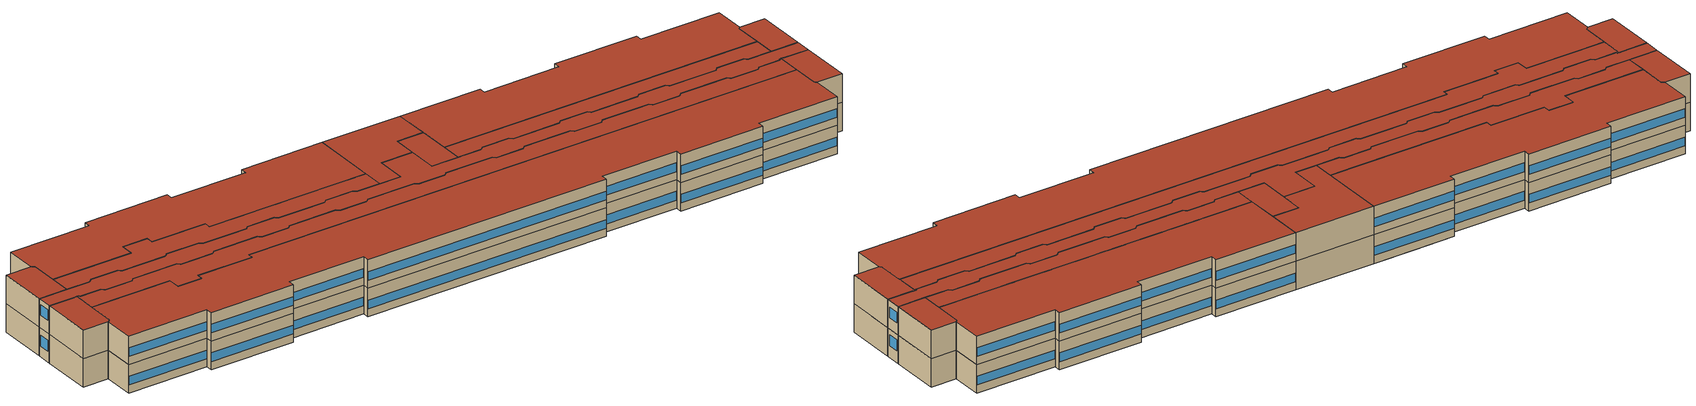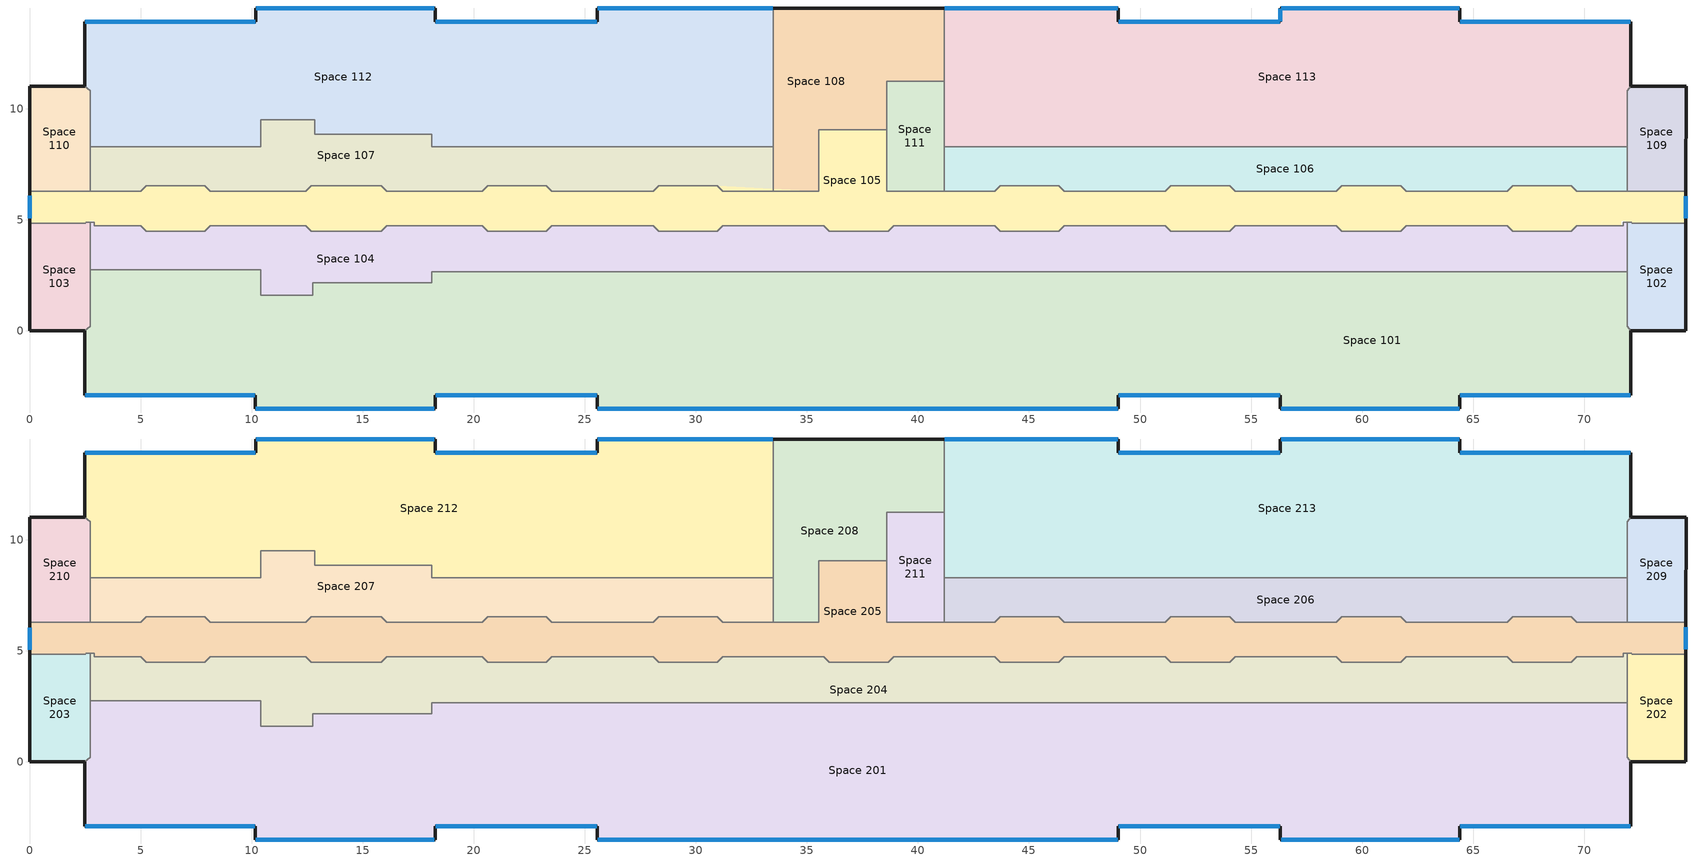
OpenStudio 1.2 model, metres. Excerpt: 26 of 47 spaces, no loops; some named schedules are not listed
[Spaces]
Space 101
 floor ground: 71.94,2.65 71.94,0.21 72.09,0 71.9,0.21 71.9,2.65 z2.65; 41.14,2.65 48.83,2.65 48.83,1.53 41.14,1.53 z2.65; 33.44,2.65 33.44,-3.51 25.56,-3.51 25.56,-2.91 25.75,-2.73 25.75,2.65 z2.65; 41.14,2.65 41.14,-3.51 33.44,-3.51 33.44,2.65 z2.65; 10.42,2.74 10.42,1.6 12.71,1.6 10.38,1.6 10.38,2.65 2.73,2.65 2.73,2.74 z2.65; 25.75,2.65 25.75,-2.73 25.56,-2.91 18.26,-2.91 18.26,-3.51 10.17,-3.51 10.17,-2.91 2.49,-2.91 2.49,0 2.73,0.21 2.73,2.65 10.38,2.65 10.38,1.6 12.71,1.6 12.75,1.6 12.75,2.16 18.06,2.16 18.11,2.16 18.11,2.65 z2.65; 71.9,2.65 71.9,0.21 72.09,0 72.09,-2.91 64.4,-2.91 64.4,-3.51 56.32,-3.51 56.32,-2.91 49.02,-2.91 49.02,-3.51 48.83,-3.51 48.83,2.65 z2.65
 floor to Space 217: 48.83,1.53 48.83,-3.51 41.14,-3.51 41.14,1.53 z2.65
 wall outside: 2.49,0 2.49,-2.91 10.17,-2.91 10.17,-3.51 18.26,-3.51 18.26,-2.91 25.56,-2.91 25.56,-3.51 49.02,-3.51 49.02,-2.91 56.32,-2.91 56.32,-3.51 64.4,-3.51 64.4,-2.91 72.09,-2.91 72.09,0 z2.65:5.31
 wall to Space 103: 2.73,2.74 2.73,0.21 2.49,0 z2.65:5.31
 wall to Space 104: 71.94,2.65 18.11,2.65 18.11,2.16 16.17,2.16 12.75,2.16 12.75,1.6 10.42,1.6 10.42,2.74 5.16,2.74 2.73,2.74 z2.65:5.31
 wall to Space 102: 72.09,0 71.94,0.21 71.94,2.65 z2.65:5.31
 window: 64.43,-2.91 72.06,-2.91 / 2.52,-2.91 10.14,-2.91 / 49.05,-2.91 56.3,-2.91 / 56.35,-3.51 64.38,-3.51 / 10.2,-3.51 18.23,-3.51 / 18.28,-2.91 25.53,-2.91 z3.41:4.22; 25.58,-3.51 49,-3.51 z3.41:4.21
Space 102
 floor ground: 72.13,4.89 72.13,4.85 74.58,4.85 74.58,0 72.09,0 71.94,0.21 71.94,4.89 z2.65
 wall outside: 72.09,0 74.58,0 74.58,4.85 z2.65:5.31
 wall to Space 104: 71.94,4.89 71.94,2.65 z2.65:5.31
 wall to Space 105: 72.13,4.89 71.94,4.89 / 74.58,4.85 72.13,4.85 z2.65:5.31
Space 103
 floor ground: 2.73,2.65 2.73,0.21 2.49,0 2.69,0.21 2.69,2.65 z2.65; 2.69,4.89 2.69,0.21 2.49,0 0,0 0,4.85 2.53,4.85 2.53,4.89 z2.65
 wall outside: 0,4.85 0,0 2.49,0 z2.65:5.31
 wall to Space 105: 2.53,4.85 0,4.85 / 2.73,4.89 2.53,4.89 z2.65:5.31
 wall to Space 104: 2.73,2.74 2.73,4.89 z2.65:5.31
Space 104
 floor ground: 2.91,4.89 2.91,4.73 4.96,4.73 5.21,4.48 7.85,4.48 7.89,4.48 8.14,4.73 12.4,4.73 12.65,4.48 15.79,4.48 15.83,4.48 16.08,4.73 20.34,4.73 20.59,4.48 23.23,4.48 23.27,4.48 23.52,4.73 25.75,4.73 25.75,2.65 18.11,2.65 18.06,2.65 18.06,2.16 12.75,2.16 12.71,2.16 12.71,1.6 10.42,1.6 10.42,2.74 2.73,2.74 2.73,4.89 z2.65; 25.75,4.73 28.07,4.73 28.32,4.48 30.96,4.48 31.21,4.73 33.44,4.73 33.44,2.65 25.75,2.65 z2.65; 41.14,4.73 41.14,2.65 33.44,2.65 33.44,4.73 35.72,4.73 35.97,4.48 38.61,4.48 38.65,4.48 38.9,4.73 z2.65; 43.41,4.73 43.66,4.48 46.3,4.48 46.34,4.48 46.59,4.73 48.83,4.73 48.83,2.65 41.14,2.65 41.14,4.73 z2.65; 71.9,4.89 71.9,2.65 48.83,2.65 48.83,4.73 51.1,4.73 51.35,4.48 53.99,4.48 54.03,4.48 54.28,4.73 58.8,4.73 59.05,4.48 61.69,4.48 61.73,4.48 61.98,4.73 66.49,4.73 66.74,4.48 69.38,4.48 69.42,4.48 69.67,4.73 71.67,4.73 71.75,4.73 71.75,4.89 z2.65
 wall to Space 105: 71.94,4.89 71.75,4.89 71.75,4.73 69.67,4.73 69.42,4.48 66.78,4.48 66.53,4.73 61.98,4.73 61.73,4.48 59.09,4.48 58.84,4.73 54.28,4.73 54.03,4.48 51.39,4.48 51.14,4.73 46.59,4.73 46.34,4.48 43.7,4.48 43.45,4.73 38.9,4.73 38.65,4.48 36.01,4.48 35.76,4.73 31.21,4.73 30.96,4.48 28.32,4.48 28.07,4.73 23.52,4.73 23.27,4.48 20.63,4.48 20.38,4.73 16.08,4.73 15.83,4.48 12.69,4.48 12.44,4.73 8.14,4.73 7.89,4.48 5.25,4.48 5,4.73 2.92,4.73 2.92,4.89 2.73,4.89 z2.65:5.31
Space 105
 floor ground: 74.58,4.95 74.58,4.85 72.13,4.85 72.13,4.89 71.9,4.89 71.9,4.95 z2.65; 38.55,9.05 38.55,6.29 43.41,6.29 43.45,6.29 43.7,6.54 46.3,6.54 46.55,6.29 51.1,6.29 51.14,6.29 51.39,6.54 53.99,6.54 54.24,6.29 58.8,6.29 58.84,6.29 59.09,6.54 61.69,6.54 61.94,6.29 66.49,6.29 66.53,6.29 66.78,6.54 69.38,6.54 69.63,6.29 74.58,6.29 74.58,4.95 71.67,4.95 71.67,4.73 69.67,4.73 69.63,4.73 69.38,4.48 66.78,4.48 66.53,4.73 61.98,4.73 61.94,4.73 61.69,4.48 59.09,4.48 58.84,4.73 54.28,4.73 54.24,4.73 53.99,4.48 51.39,4.48 51.14,4.73 46.59,4.73 46.55,4.73 46.3,4.48 43.7,4.48 43.45,4.73 38.9,4.73 38.86,4.73 38.61,4.48 36.01,4.48 35.76,4.73 31.21,4.73 28.07,4.73 23.52,4.73 23.48,4.73 23.23,4.48 20.63,4.48 20.38,4.73 16.08,4.73 16.04,4.73 15.79,4.48 12.69,4.48 12.44,4.73 8.14,4.73 8.1,4.73 7.85,4.48 5.25,4.48 5,4.73 2.92,4.73 2.92,4.89 2.91,4.89 2.91,4.95 0,4.95 0,6.29 4.96,6.29 5,6.29 5.25,6.54 7.85,6.54 8.1,6.29 12.4,6.29 12.44,6.29 12.69,6.54 15.79,6.54 16.04,6.29 20.34,6.29 20.38,6.29 20.63,6.54 23.23,6.54 23.48,6.29 28.03,6.29 28.07,6.29 28.32,6.54 30.92,6.54 31.17,6.29 35.48,6.29 35.53,6.29 35.53,9.05 35.54,9.05 z2.65; 30.96,6.54 35.48,6.29 31.17,6.29 30.92,6.54 29.56,6.54 z2.65; 0,4.95 2.69,4.95 2.69,4.89 2.53,4.89 2.53,4.85 0,4.85 z2.65; 31.21,4.73 30.96,4.48 28.32,4.48 28.07,4.73 z2.65; 38.59,9.05 38.59,6.29 41.14,6.29 38.55,6.29 38.55,9.05 z2.65
 wall outside: 0,6.29 0,4.85 / 74.58,4.85 74.58,6.29 z2.65:5.31
 wall to Space 110: 2.73,6.29 0,6.29 z2.65:5.31
 wall to Space 107: 33.49,6.29 31.21,6.29 30.96,6.54 28.32,6.54 28.07,6.29 23.52,6.29 23.27,6.54 20.63,6.54 20.38,6.29 16.08,6.29 15.83,6.54 12.69,6.54 12.44,6.29 8.14,6.29 7.89,6.54 5.25,6.54 5,6.29 2.73,6.29 z2.65:5.31
 wall to Space 108: 38.59,9.05 35.53,9.05 35.53,6.29 33.49,6.29 z2.65:5.31
 wall to Space 111: 41.18,6.29 38.59,6.29 38.59,9.05 z2.65:5.31
 wall to Space 106: 71.94,6.29 69.67,6.29 69.42,6.54 66.78,6.54 66.53,6.29 61.98,6.29 61.73,6.54 59.09,6.54 58.84,6.29 54.28,6.29 54.03,6.54 51.39,6.54 51.14,6.29 46.59,6.29 46.34,6.54 43.7,6.54 43.45,6.29 41.18,6.29 z2.65:5.31
 wall to Space 109: 74.58,6.29 71.94,6.29 z2.65:5.31
 window: 74.58,5.07 74.58,6.07 z3.76:4.76; 0,6.08 0,5.08 z3.66:4.66
Space 106
 floor ground: 41.18,8.28 71.9,8.28 71.9,6.29 69.67,6.29 69.42,6.54 66.78,6.54 66.74,6.54 66.49,6.29 61.98,6.29 61.73,6.54 59.09,6.54 59.05,6.54 58.8,6.29 54.28,6.29 54.03,6.54 51.39,6.54 51.35,6.54 51.1,6.29 46.59,6.29 46.34,6.54 43.7,6.54 43.66,6.54 43.41,6.29 41.18,6.29 z2.65
 wall to Space 109: 71.94,6.29 71.94,8.28 z2.65:5.31
 wall to Space 111: 41.18,8.28 41.18,6.29 z2.65:5.31
 wall to Space 113: 71.94,8.28 69.51,8.28 41.18,8.28 z2.65:5.31
Space 107
 floor ground: 29.56,8.28 29.56,6.54 28.32,6.54 28.28,6.54 28.03,6.29 25.75,6.29 25.75,8.28 z2.65; 29.56,8.28 33.49,8.28 33.49,6.29 31.21,6.29 30.96,6.54 29.56,6.54 z2.65; 12.8,9.51 12.8,8.86 18.06,8.86 18.06,8.37 18.11,8.37 18.11,8.28 25.75,8.28 25.75,6.29 23.52,6.29 23.27,6.54 20.63,6.54 20.59,6.54 20.34,6.29 16.08,6.29 15.83,6.54 12.69,6.54 12.65,6.54 12.4,6.29 8.14,6.29 7.89,6.54 5.25,6.54 5.21,6.54 4.96,6.29 2.73,6.29 2.73,8.28 10.42,8.28 10.42,9.51 z2.65
 wall to Space 108: 33.49,6.29 33.49,8.28 z2.65:5.31
 wall to Space 110: 2.73,8.28 2.73,6.29 z2.65:5.31
 wall to Space 112: 33.49,8.28 31.05,8.28 18.11,8.28 18.11,8.86 12.84,8.86 12.84,9.51 10.42,9.51 10.42,8.28 2.73,8.28 z2.65:5.31
Space 108
 floor ground: 35.53,9.05 35.53,6.29 35.48,6.29 35.48,9.05 z2.65; 41.18,14.52 41.18,11.24 41.14,11.24 41.14,14.52 z2.65; 33.49,14.52 41.14,14.52 41.14,11.33 38.55,11.33 38.55,12.34 37.33,12.34 37.33,10.73 35.54,10.73 35.54,9.05 35.53,9.05 35.48,9.05 35.48,6.29 33.49,6.29 z2.65; 41.14,11.33 41.14,11.24 38.59,11.24 38.59,9.05 38.55,9.05 38.55,11.33 z2.65; 38.55,12.34 38.55,9.05 35.54,9.05 35.54,10.73 37.33,10.73 37.33,12.34 z2.65
 wall outside: 41.18,14.52 33.49,14.52 z2.65:5.31
 wall to Space 112: 33.49,14.52 33.49,8.28 z2.65:5.31
 wall to Space 113: 41.18,11.24 41.18,14.52 z2.65:5.31
 wall to Space 111: 38.59,9.05 38.59,11.24 41.18,11.24 z2.65:5.31
Space 109
 floor ground: 74.58,11.02 74.58,6.29 71.94,6.29 71.94,10.81 72.09,11.02 z2.65
 wall outside: 74.58,6.29 74.58,11.02 72.09,11.02 z2.65:5.31
 wall to Space 113: 72.09,11.02 71.94,10.81 71.94,8.28 z2.65:5.31
Space 110
 floor ground: 2.49,11.02 2.73,10.81 2.73,8.37 2.69,8.37 2.69,10.81 z2.65; 2.49,11.02 2.69,10.81 2.69,6.29 0,6.29 0,11.02 z2.65
 wall outside: 2.49,11.02 0,11.02 0,6.29 z2.65:5.31
 wall to Space 112: 2.73,8.28 2.73,10.81 2.49,11.02 z2.65:5.31
Space 111
 floor ground: 41.18,11.24 41.18,8.37 41.14,8.37 41.14,11.24 z2.65; 41.14,11.24 41.14,6.29 38.59,6.29 38.59,11.24 z2.65
 wall to Space 113: 41.18,8.28 41.18,11.24 z2.65:5.31
Space 112
 floor ground: 10.42,9.51 10.42,8.28 2.73,8.28 2.73,8.37 10.38,8.37 10.38,9.51 z2.65; 33.49,14.52 33.49,8.28 29.56,8.28 29.56,14.52 z2.65; 18.26,14.52 18.26,13.92 25.56,13.92 25.75,13.83 25.75,8.37 18.11,8.37 18.11,8.86 12.84,8.86 12.84,9.51 10.42,9.51 10.38,9.51 10.38,8.37 2.73,8.37 2.73,10.81 2.49,11.02 2.49,13.92 10.18,13.92 10.18,14.52 z2.65; 25.75,8.37 25.75,8.28 18.11,8.28 18.11,8.37 z2.65; 25.56,14.52 29.56,14.52 29.56,8.28 25.75,8.28 25.75,13.83 25.56,13.92 z2.65
 wall outside: 33.49,14.52 25.56,14.52 25.56,13.92 18.26,13.92 18.26,14.52 10.18,14.52 10.18,13.92 2.49,13.92 2.49,11.02 z2.65:5.31
 window: 10.15,13.92 2.52,13.92 / 33.46,14.52 25.58,14.52 / 18.23,14.52 10.21,14.52 / 25.53,13.92 18.28,13.92 z3.41:4.22
Space 113
 floor ground: 71.9,8.37 71.9,8.28 41.18,8.28 41.18,8.37 z2.65; 72.09,11.02 71.94,10.81 71.94,8.28 71.9,8.28 71.9,10.81 z2.65; 56.32,14.52 64.4,14.52 64.4,13.92 72.09,13.92 72.09,11.02 71.9,10.81 71.9,8.37 41.18,8.37 41.18,14.52 49.02,14.52 49.02,13.92 56.32,13.92 z2.65
 wall outside: 72.09,11.02 72.09,13.92 64.4,13.92 64.4,14.52 56.32,14.52 56.32,13.92 49.02,13.92 49.02,14.52 41.18,14.52 z2.65:5.31
 window: 49,14.52 41.2,14.52 / 72.06,13.92 64.43,13.92 / 56.3,13.92 49.05,13.92 / 64.38,14.52 56.35,14.52 z3.41:4.22; 56.32,14.5 56.32,13.95 z3.41:4.29
Space 201
 floor to Space 101: 10.42,2.74 10.42,1.6 12.75,1.6 12.75,2.16 18.11,2.16 18.11,2.65 71.94,2.65 71.94,0.21 72.09,0 72.09,-2.91 64.4,-2.91 64.4,-3.51 56.32,-3.51 56.32,-2.91 49.02,-2.91 49.02,-3.51 25.56,-3.51 25.56,-2.91 18.26,-2.91 18.26,-3.51 10.17,-3.51 10.17,-2.91 2.49,-2.91 2.49,0 2.73,0.21 2.73,2.74 z5.31
 wall outside: 2.49,0 2.49,-2.91 10.17,-2.91 10.17,-3.51 18.26,-3.51 18.26,-2.91 25.56,-2.91 25.56,-3.51 49.02,-3.51 49.02,-2.91 56.32,-2.91 56.32,-3.51 64.4,-3.51 64.4,-2.91 72.09,-2.91 72.09,0 z5.31:7.96
 wall to Space 203: 2.73,2.74 2.73,0.21 2.49,0 z5.31:7.96
 wall to Space 204: 71.94,2.65 18.11,2.65 18.11,2.16 16.17,2.16 12.75,2.16 12.75,1.6 10.42,1.6 10.42,2.74 5.16,2.74 2.73,2.74 z5.31:7.96
 wall to Space 202: 72.09,0 71.94,0.21 71.94,2.65 z5.31:7.96
 window: 64.43,-2.91 72.06,-2.91 / 49.05,-2.91 56.3,-2.91 / 2.52,-2.91 10.14,-2.91 / 56.35,-3.51 64.38,-3.51 / 25.58,-3.51 49,-3.51 / 18.28,-2.91 25.53,-2.91 / 10.2,-3.51 18.23,-3.51 z6.07:6.87
 roof outside: 49.02,-3.51 49.02,-2.91 56.32,-2.91 56.32,-3.51 64.4,-3.51 64.4,-2.91 72.09,-2.91 72.09,0 71.94,0.21 71.94,2.65 18.11,2.65 18.11,2.16 12.75,2.16 12.75,1.6 10.42,1.6 10.42,2.74 2.73,2.74 2.73,0.21 2.49,0 2.49,-2.91 10.17,-2.91 10.17,-3.51 18.26,-3.51 18.26,-2.91 25.56,-2.91 25.56,-3.51 z7.96
Space 202
 floor to Space 102: 72.13,4.89 72.13,4.85 74.58,4.85 74.58,0 72.09,0 71.94,0.21 71.94,4.89 z5.31
 wall outside: 72.09,0 74.58,0 74.58,4.85 z5.31:7.96
 wall to Space 204: 71.94,4.89 71.94,2.65 z5.31:7.96
 wall to Space 205: 72.13,4.89 71.94,4.89 / 74.58,4.85 72.13,4.85 z5.31:7.96
 roof outside: 74.58,0 74.58,4.85 72.13,4.85 72.13,4.89 71.94,4.89 71.94,0.21 72.09,0 z7.96
Space 203
 floor to Space 103: 2.73,4.89 2.73,0.21 2.49,0 0,0 0,4.85 2.53,4.85 2.53,4.89 z5.31
 wall outside: 0,4.85 0,0 2.49,0 z5.31:7.96
 wall to Space 205: 2.53,4.85 0,4.85 / 2.73,4.89 2.53,4.89 z5.31:7.96
 wall to Space 204: 2.73,2.74 2.73,4.89 z5.31:7.96
 roof outside: 2.49,0 2.73,0.21 2.73,4.89 2.53,4.89 2.53,4.85 0,4.85 0,0 z7.96
Space 204
 floor to Space 104: 2.92,4.89 2.92,4.73 5,4.73 5.25,4.48 7.89,4.48 8.14,4.73 12.44,4.73 12.69,4.48 15.83,4.48 16.08,4.73 20.38,4.73 20.63,4.48 23.27,4.48 23.52,4.73 28.07,4.73 28.32,4.48 30.96,4.48 31.21,4.73 35.76,4.73 36.01,4.48 38.65,4.48 38.9,4.73 43.45,4.73 43.7,4.48 46.34,4.48 46.59,4.73 51.14,4.73 51.39,4.48 54.03,4.48 54.28,4.73 58.84,4.73 59.09,4.48 61.73,4.48 61.98,4.73 66.53,4.73 66.78,4.48 69.42,4.48 69.67,4.73 71.75,4.73 71.75,4.89 71.94,4.89 71.94,2.65 18.11,2.65 18.11,2.16 12.75,2.16 12.75,1.6 10.42,1.6 10.42,2.74 2.73,2.74 2.73,4.89 z5.31
 wall to Space 205: 71.94,4.89 71.75,4.89 71.75,4.73 69.67,4.73 69.42,4.48 66.78,4.48 66.53,4.73 61.98,4.73 61.73,4.48 59.09,4.48 58.84,4.73 54.28,4.73 54.03,4.48 51.39,4.48 51.14,4.73 46.59,4.73 46.34,4.48 43.7,4.48 43.45,4.73 38.9,4.73 38.65,4.48 36.01,4.48 35.76,4.73 31.21,4.73 30.96,4.48 28.32,4.48 28.07,4.73 23.52,4.73 23.27,4.48 20.63,4.48 20.38,4.73 16.08,4.73 15.83,4.48 12.69,4.48 12.44,4.73 8.14,4.73 7.89,4.48 5.25,4.48 5,4.73 2.92,4.73 2.92,4.89 2.73,4.89 z5.31:7.96
 roof outside: 12.75,1.6 12.75,2.16 18.11,2.16 18.11,2.65 71.94,2.65 71.94,4.89 71.75,4.89 71.75,4.73 69.67,4.73 69.42,4.48 66.78,4.48 66.53,4.73 61.98,4.73 61.73,4.48 59.09,4.48 58.84,4.73 54.28,4.73 54.03,4.48 51.39,4.48 51.14,4.73 46.59,4.73 46.34,4.48 43.7,4.48 43.45,4.73 38.9,4.73 38.65,4.48 36.01,4.48 35.76,4.73 31.21,4.73 30.96,4.48 28.32,4.48 28.07,4.73 23.52,4.73 23.27,4.48 20.63,4.48 20.38,4.73 16.08,4.73 15.83,4.48 12.69,4.48 12.44,4.73 8.14,4.73 7.89,4.48 5.25,4.48 5,4.73 2.92,4.73 2.92,4.89 2.73,4.89 2.73,2.74 10.42,2.74 10.42,1.6 z7.96
Space 205
 floor to Space 105: 38.59,9.05 38.59,6.29 43.45,6.29 43.7,6.54 46.34,6.54 46.59,6.29 51.14,6.29 51.39,6.54 54.03,6.54 54.28,6.29 58.84,6.29 59.09,6.54 61.73,6.54 61.98,6.29 66.53,6.29 66.78,6.54 69.42,6.54 69.67,6.29 74.58,6.29 74.58,4.85 72.13,4.85 72.13,4.89 71.75,4.89 71.75,4.73 69.67,4.73 69.42,4.48 66.78,4.48 66.53,4.73 61.98,4.73 61.73,4.48 59.09,4.48 58.84,4.73 54.28,4.73 54.03,4.48 51.39,4.48 51.14,4.73 46.59,4.73 46.34,4.48 43.7,4.48 43.45,4.73 38.9,4.73 38.65,4.48 36.01,4.48 35.76,4.73 31.21,4.73 30.96,4.48 28.32,4.48 28.07,4.73 23.52,4.73 23.27,4.48 20.63,4.48 20.38,4.73 16.08,4.73 15.83,4.48 12.69,4.48 12.44,4.73 8.14,4.73 7.89,4.48 5.25,4.48 5,4.73 2.92,4.73 2.92,4.89 2.53,4.89 2.53,4.85 0,4.85 0,6.29 5,6.29 5.25,6.54 7.89,6.54 8.14,6.29 12.44,6.29 12.69,6.54 15.83,6.54 16.08,6.29 20.38,6.29 20.63,6.54 23.27,6.54 23.52,6.29 28.07,6.29 28.32,6.54 30.96,6.54 31.21,6.29 35.53,6.29 35.53,9.05 z5.31
 wall outside: 0,6.29 0,4.85 / 74.58,4.85 74.58,6.29 z5.31:7.96
 wall to Space 210: 2.73,6.29 0,6.29 z5.31:7.96
 wall to Space 207: 33.49,6.29 31.21,6.29 30.96,6.54 28.32,6.54 28.07,6.29 23.52,6.29 23.27,6.54 20.63,6.54 20.38,6.29 16.08,6.29 15.83,6.54 12.69,6.54 12.44,6.29 8.14,6.29 7.89,6.54 5.25,6.54 5,6.29 2.73,6.29 z5.31:7.96
 wall to Space 208: 38.59,9.05 35.53,9.05 35.53,6.29 33.49,6.29 z5.31:7.96
 wall to Space 211: 41.18,6.29 38.59,6.29 38.59,9.05 z5.31:7.96
 wall to Space 206: 71.94,6.29 69.67,6.29 69.42,6.54 66.78,6.54 66.53,6.29 61.98,6.29 61.73,6.54 59.09,6.54 58.84,6.29 54.28,6.29 54.03,6.54 51.39,6.54 51.14,6.29 46.59,6.29 46.34,6.54 43.7,6.54 43.45,6.29 41.18,6.29 z5.31:7.96
 wall to Space 209: 74.58,6.29 71.94,6.29 z5.31:7.96
 window: 74.58,5.07 74.58,6.07 z6.35:7.35; 0,6.04 0,5.04 z6.52:7.52
 roof outside: 61.73,4.48 61.98,4.73 66.53,4.73 66.78,4.48 69.42,4.48 69.67,4.73 71.75,4.73 71.75,4.89 72.13,4.89 72.13,4.85 74.58,4.85 74.58,6.29 69.67,6.29 69.42,6.54 66.78,6.54 66.53,6.29 61.98,6.29 61.73,6.54 59.09,6.54 58.84,6.29 54.28,6.29 54.03,6.54 51.39,6.54 51.14,6.29 46.59,6.29 46.34,6.54 43.7,6.54 43.45,6.29 38.59,6.29 38.59,9.05 35.53,9.05 35.53,6.29 31.21,6.29 30.96,6.54 28.32,6.54 28.07,6.29 23.52,6.29 23.27,6.54 20.63,6.54 20.38,6.29 16.08,6.29 15.83,6.54 12.69,6.54 12.44,6.29 8.14,6.29 7.89,6.54 5.25,6.54 5,6.29 0,6.29 0,4.85 2.53,4.85 2.53,4.89 2.92,4.89 2.92,4.73 5,4.73 5.25,4.48 7.89,4.48 8.14,4.73 12.44,4.73 12.69,4.48 15.83,4.48 16.08,4.73 20.38,4.73 20.63,4.48 23.27,4.48 23.52,4.73 28.07,4.73 28.32,4.48 30.96,4.48 31.21,4.73 35.76,4.73 36.01,4.48 38.65,4.48 38.9,4.73 43.45,4.73 43.7,4.48 46.34,4.48 46.59,4.73 51.14,4.73 51.39,4.48 54.03,4.48 54.28,4.73 58.84,4.73 59.09,4.48 z7.96
Space 206
 floor to Space 106: 71.94,8.28 71.94,6.29 69.67,6.29 69.42,6.54 66.78,6.54 66.53,6.29 61.98,6.29 61.73,6.54 59.09,6.54 58.84,6.29 54.28,6.29 54.03,6.54 51.39,6.54 51.14,6.29 46.59,6.29 46.34,6.54 43.7,6.54 43.45,6.29 41.18,6.29 41.18,8.28 z5.31
 wall to Space 209: 71.94,6.29 71.94,8.28 z5.31:7.96
 wall to Space 211: 41.18,8.28 41.18,6.29 z5.31:7.96
 wall to Space 213: 71.94,8.28 69.51,8.28 41.18,8.28 z5.31:7.96
 roof outside: 66.53,6.29 66.78,6.54 69.42,6.54 69.67,6.29 71.94,6.29 71.94,8.28 41.18,8.28 41.18,6.29 43.45,6.29 43.7,6.54 46.34,6.54 46.59,6.29 51.14,6.29 51.39,6.54 54.03,6.54 54.28,6.29 58.84,6.29 59.09,6.54 61.73,6.54 61.98,6.29 z7.96
Space 207
 floor to Space 107: 12.84,9.51 12.84,8.86 18.11,8.86 18.11,8.28 33.49,8.28 33.49,6.29 31.21,6.29 30.96,6.54 28.32,6.54 28.07,6.29 23.52,6.29 23.27,6.54 20.63,6.54 20.38,6.29 16.08,6.29 15.83,6.54 12.69,6.54 12.44,6.29 8.14,6.29 7.89,6.54 5.25,6.54 5,6.29 2.73,6.29 2.73,8.28 10.42,8.28 10.42,9.51 z5.31
 wall to Space 208: 33.49,6.29 33.49,8.28 z5.31:7.96
 wall to Space 210: 2.73,8.28 2.73,6.29 z5.31:7.96
 wall to Space 212: 33.49,8.28 31.05,8.28 18.11,8.28 18.11,8.86 12.84,8.86 12.84,9.51 10.42,9.51 10.42,8.28 2.73,8.28 z5.31:7.96
 roof outside: 33.49,6.29 33.49,8.28 18.11,8.28 18.11,8.86 12.84,8.86 12.84,9.51 10.42,9.51 10.42,8.28 2.73,8.28 2.73,6.29 5,6.29 5.25,6.54 7.89,6.54 8.14,6.29 12.44,6.29 12.69,6.54 15.83,6.54 16.08,6.29 20.38,6.29 20.63,6.54 23.27,6.54 23.52,6.29 28.07,6.29 28.32,6.54 30.96,6.54 31.21,6.29 z7.96
Space 208
 floor to Space 108: 41.18,14.52 41.18,11.24 38.59,11.24 38.59,9.05 35.53,9.05 35.53,6.29 33.49,6.29 33.49,14.52 z5.31
 wall outside: 41.18,14.52 33.49,14.52 z5.31:7.96
 wall to Space 212: 33.49,14.52 33.49,8.28 z5.31:7.96
 wall to Space 213: 41.18,11.24 41.18,14.52 z5.31:7.96
 wall to Space 211: 38.59,9.05 38.59,11.24 41.18,11.24 z5.31:7.96
 roof outside: 33.49,6.29 35.53,6.29 35.53,9.05 38.59,9.05 38.59,11.24 41.18,11.24 41.18,14.52 33.49,14.52 z7.96
Space 209
 floor to Space 109: 74.58,11.02 74.58,6.29 71.94,6.29 71.94,10.81 72.09,11.02 z5.31
 wall outside: 74.58,6.29 74.58,11.02 72.09,11.02 z5.31:7.96
 wall to Space 213: 72.09,11.02 71.94,10.81 71.94,8.28 z5.31:7.96
 roof outside: 74.58,6.29 74.58,11.02 72.09,11.02 71.94,10.81 71.94,6.29 z7.96
Space 210
 floor to Space 110: 2.49,11.02 2.73,10.81 2.73,6.29 0,6.29 0,11.02 z5.31
 wall outside: 2.49,11.02 0,11.02 0,6.29 z5.31:7.96
 wall to Space 212: 2.73,8.28 2.73,10.81 2.49,11.02 z5.31:7.96
 roof outside: 2.73,6.29 2.73,10.81 2.49,11.02 0,11.02 0,6.29 z7.96
Space 211
 floor to Space 111: 41.18,11.24 41.18,6.29 38.59,6.29 38.59,11.24 z5.31
 wall to Space 213: 41.18,8.28 41.18,11.24 z5.31:7.96
 roof outside: 41.18,6.29 41.18,11.24 38.59,11.24 38.59,6.29 z7.96
Space 212
 floor to Space 112: 33.49,14.52 33.49,8.28 18.11,8.28 18.11,8.86 12.84,8.86 12.84,9.51 10.42,9.51 10.42,8.28 2.73,8.28 2.73,10.81 2.49,11.02 2.49,13.92 10.18,13.92 10.18,14.52 18.26,14.52 18.26,13.92 25.56,13.92 25.56,14.52 z5.31
 wall outside: 33.49,14.52 25.56,14.52 25.56,13.92 18.26,13.92 18.26,14.52 10.18,14.52 10.18,13.92 2.49,13.92 2.49,11.02 z5.31:7.96
 window: 10.15,13.92 2.52,13.92 / 25.53,13.92 18.28,13.92 / 33.46,14.52 25.58,14.52 / 18.23,14.52 10.21,14.52 z6.07:6.87
 roof outside: 33.49,8.28 33.49,14.52 25.56,14.52 25.56,13.92 18.26,13.92 18.26,14.52 10.18,14.52 10.18,13.92 2.49,13.92 2.49,11.02 2.73,10.81 2.73,8.28 10.42,8.28 10.42,9.51 12.84,9.51 12.84,8.86 18.11,8.86 18.11,8.28 z7.96
Space 213
 floor to Space 113: 56.32,14.52 64.4,14.52 64.4,13.92 72.09,13.92 72.09,11.02 71.94,10.81 71.94,8.28 41.18,8.28 41.18,14.52 49.02,14.52 49.02,13.92 56.32,13.92 z5.31
 wall outside: 72.09,11.02 72.09,13.92 64.4,13.92 64.4,14.52 56.32,14.52 56.32,13.92 49.02,13.92 49.02,14.52 41.18,14.52 z5.31:7.96
 window: 49,14.52 41.2,14.52 / 64.38,14.52 56.35,14.52 / 56.3,13.92 49.05,13.92 / 72.06,13.92 64.43,13.92 z6.07:6.87
 roof outside: 71.94,8.28 71.94,10.81 72.09,11.02 72.09,13.92 64.4,13.92 64.4,14.52 56.32,14.52 56.32,13.92 49.02,13.92 49.02,14.52 41.18,14.52 41.18,8.28 z7.96
[Site]
Site 1: Latitude {deg}=44.12; Longitude {deg}=-77.53; Time Zone {hr}=-5; Elevation {m}=86
[SizingPeriod:DesignDay] Barometric Pressure {Pa}=100296; Sky Clearness=0; Rain Indicator=0; Snow Indicator=0; Day of Month=21; Daylight Saving Time Indicator=0; Dry-Bulb Temperature Range Modifier Type=DefaultMultipliers
Name | Maximum Dry-Bulb Temperature {C} | Daily Dry-Bulb Temperature Range {deltaC} | Humidity Indicating Conditions at Maximum Dry-Bulb {BasedOnField A3} | Wind Speed {m/s} | Wind Direction {deg} | Month | Day Type | Humidity Indicating Type | Solar Model Indicator | ASHRAE Taub | ASHRAE Taud
Trenton Ann Clg .4% Condns WB=>MDB | 27.5 | 9.9 | 23.5 | 5.1 | 220 | 7 | SummerDesignDay | Wetbulb | ASHRAETau | 0.459 | 2.014
Trenton Ann Hum_n 99.6% Condns DP=>MCDB | -21 | 0 | -27.1 | 2.9 | 50 | 1 | WinterDesignDay | Dewpoint | ASHRAEClearSky
Trenton Ann Htg 99.6% Condns DB | -21.8 | 0 | -21.8 | 2.9 | 50 | 1 | WinterDesignDay | Wetbulb | ASHRAEClearSky
Trenton Ann Htg Wind 99.6% Condns WS=>MCDB | -3.4 | 0 | -3.4 | 13.4 | 50 | 1 | WinterDesignDay | Wetbulb | ASHRAEClearSky
[Building]
Motel type Archetype 4A (Building 414): North Axis {deg}=180; Space Type=MNECB-Hotel/Motel Guest Rooms; Default Construction Set=Vintage 2 Construction Set
[Construction]
000_Interior Ceiling: 000_M11 100mm lightweight concrete, 000_F05 Ceiling air space resistance, 000_F16 Acoustic tile
000_Interior Floor: 000_F16 Acoustic tile, 000_F05 Ceiling air space resistance, 000_M11 100mm lightweight concrete
000_Interior Wall: 000_G01a 19mm gypsum board, 000_F04 Wall air space resistance, 000_G01a 19mm gypsum board
MNECB Ref Underground Floor 6.136: MNECB Ref Polystyrene 25mm, MNECB Ref concrete 100mm
V2-BWall1: 152mm lightweight concrete, 000_F04 Wall air space resistance, 12mm wood exterior sheathing, RSI2.11 Insulation, 000_G01a 19mm gypsum board
V2-BRoof2: 13mm fibreboard, RSI2.81 Insulation
MNECB Exterior Window: MNECB Ref Simple Glazing System
B414 Basement Wall Construction: MAT-CC05 8 HW CONCRETE, 50mm rigid insulation, 16mm gypsum
[DefaultConstructionSet]
Vintage 2 Construction Set: Default Exterior Surface Constructions=ASHRAE_189.1-2009_ClimateZone 4-5 (mdoff)_Exterior_DefSurfCons 3; Default Interior Surface Constructions=ASHRAE_189.1-2009_ClimateZone 4-5 (mdoff)_Exterior_DefSurfCons 4; Default Ground Contact Surface Constructions=ASHRAE_189.1-2009_ClimateZone 4-5 (mdoff)_Exterior_DefSurfCons 5; Default Exterior SubSurface Constructions=ASHRAE_189.1-2009_ClimateZone 4-5 (mdoff)_Exterior_DefSubCons 2; Default Interior SubSurface Constructions=ASHRAE_189.1-2009_ClimateZone 4-5 (mdoff)_Exterior_DefSubCons 3
[DefaultSubSurfaceConstructions]
Name | Fixed Window Construction | Operable Window Construction | Door Construction
ASHRAE_189.1-2009_ClimateZone 4-5 (mdoff)_Exterior_DefSubCons 2 | MNECB Exterior Window | MNECB Exterior Window | MNECB Exterior Window
ASHRAE_189.1-2009_ClimateZone 4-5 (mdoff)_Exterior_DefSubCons 3
[DefaultSurfaceConstructions]
Name | Floor Construction | Wall Construction | Roof Ceiling Construction
ASHRAE_189.1-2009_ClimateZone 4-5 (mdoff)_Exterior_DefSurfCons 3 | MNECB Ref Underground Floor 6.136 | V2-BWall1 | V2-BRoof2
ASHRAE_189.1-2009_ClimateZone 4-5 (mdoff)_Exterior_DefSurfCons 4 | 000_Interior Floor | 000_Interior Wall | 000_Interior Ceiling
ASHRAE_189.1-2009_ClimateZone 4-5 (mdoff)_Exterior_DefSurfCons 5 | MNECB Ref Underground Floor 6.136 | B414 Basement Wall Construction
[Material]
Name | Roughness | Thickness | Conductivity | Density | Specific Heat | Thermal Absorptance | Solar Absorptance | Visible Absorptance
000_F16 Acoustic tile | MediumSmooth | 0.0191 | 0.06 | 368 | 590
000_G01a 19mm gypsum board | MediumSmooth | 0.019 | 0.16 | 800 | 1090
000_M11 100mm lightweight concrete | MediumRough | 0.1016 | 0.53 | 1280 | 840
MAT-CC05 8 HW CONCRETE | Rough | 0.2032 | 1.311 | 2240 | 836.8 | 0.9 | 0.7 | 0.7
MNECB Ref Polystyrene 25mm | MediumRough | 0.02487 | 0.02885 | 28.832 | 1213.897
MNECB Ref concrete 100mm | MediumRough | 0.1016 | 1.80282 | 2242.512 | 837.17
152mm lightweight concrete | MediumRough | 0.152 | 0.53 | 1280 | 840
12mm wood exterior sheathing | MediumSmooth | 0.0125 | 0.15 | 608 | 1630
RSI2.11 Insulation | MediumRough | 0.09495 | 0.045 | 265 | 836.8 | 0.9 | 0.7 | 0.7
13mm fibreboard | MediumRough | 0.013 | 0.03 | 43 | 1210
RSI2.81 Insulation | MediumRough | 0.12645 | 0.045 | 265 | 836.8 | 0.9 | 0.7 | 0.7
50mm rigid insulation | MediumRough | 0.05 | 0.02885 | 28.832 | 1213.897
16mm gypsum | Smooth | 0.016 | 0.16025 | 800.897 | 1088.321 | 0.9 | 0.92 | 0.92
[Material:AirGap]
Name | Thermal Resistance
000_F04 Wall air space resistance | 0.15
000_F05 Ceiling air space resistance | 0.18
[WindowMaterial:SimpleGlazingSystem]
MNECB Ref Simple Glazing System: U-Factor {W/m2-K}=2.8; Solar Heat Gain Coefficient=0.64; Visible Transmittance=0.21
[DefaultScheduleSet]
Name | Hours of Operation Schedule | Number of People Schedule | Lighting Schedule | Electric Equipment Schedule | Hot Water Equipment Schedule | Other Equipment Schedule
NECB-E | NECB-E-Fan | NECB-E-Occ | NECB-E-Ltg | NECB-E-Equ | NECB-E-HW | NECB-E-Proc
NECB-F | NECB-F-Fan | NECB-F-Occ | NECB-F-Ltg | NECB-F-Equ | NECB-F-HW | NECB-F-Proc
[ThermostatSetpoint:DualSetpoint]
Name | Heating Setpoint Temperature Schedule | Cooling Setpoint Temperature Schedule
NECB-E | NECB-E-Htg | NECB-E-Clg
NECB-F | NECB-F-Htg | NECB-F-Clg
Thermostat Setpoint Dual Setpoint 1; Thermostat Setpoint Dual Setpoint 2; Thermostat Setpoint Dual Setpoint 3; Thermostat Setpoint Dual Setpoint 4; Thermostat Setpoint Dual Setpoint 5; Thermostat Setpoint Dual Setpoint 6; Thermostat Setpoint Dual Setpoint 7; Thermostat Setpoint Dual Setpoint 8; Thermostat Setpoint Dual Setpoint 9; Thermostat Setpoint Dual Setpoint 10; Thermostat Setpoint Dual Setpoint 11; Thermostat Setpoint Dual Setpoint 12; Thermostat Setpoint Dual Setpoint 13; Thermostat Setpoint Dual Setpoint 14; Thermostat Setpoint Dual Setpoint 15; Thermostat Setpoint Dual Setpoint 16; Thermostat Setpoint Dual Setpoint 17; Thermostat Setpoint Dual Setpoint 18; Thermostat Setpoint Dual Setpoint 19; Thermostat Setpoint Dual Setpoint 23; Thermostat Setpoint Dual Setpoint 34; Thermostat Setpoint Dual Setpoint 42; Thermostat Setpoint Dual Setpoint 43; Thermostat Setpoint Dual Setpoint 44; Thermostat Setpoint Dual Setpoint 45; Thermostat Setpoint Dual Setpoint 46 | Zone Heating Setpoint Const22 | Zone Cooling Setpoint Const24
[SpaceType]
Name | Default Schedule Set | Design Specification Outdoor Air Object
MNECB-Corridors | NECB-F | NECB-Corr. < 2.4m wide-*-oa
MNECB-Electrical/Mechanical | NECB-F | NECB-Electrical/Mechanical-*-oa
MNECB-Stairway | NECB-F | NECB-Stairway-*-oa
MNECB-Storage area | NECB-E | NECB-Storage area-E-oa
MNECB-Washroom | NECB-F | NECB-Washroom-*-oa
MNECB-Hotel/Motel Guest Rooms | NECB-F | NECB-Hotel/Motel - rooms-F-oa
[People:Definition] Number of People Calculation Method=Area/Person; Fraction Radiant=0.3
Name | Space Floor Area per Person {m2/person}
MNECB-Corridors-people_def; MNECB-Stairway-sched-*-people_def; MNECB-Storage area-sched-E-people_def | 100
MNECB-Electrical/Mechanical-people_def | 200
MNECB-Washroom-sched-*-people_def | 30
MNECB-Guest_rooms-people_def | 25
[People] Activity Level Schedule=Medium Office Activity
Name | People Definition | Space or SpaceType
NECB-Corr. < 2.4m wide-sched-*-people | MNECB-Corridors-people_def | MNECB-Corridors
NECB-Electrical/Mechanical-sched-*-people | MNECB-Electrical/Mechanical-people_def | MNECB-Electrical/Mechanical
NECB-Stairway-sched-*-people | MNECB-Stairway-sched-*-people_def | MNECB-Stairway
NECB-Storage area-sched-E-people | MNECB-Storage area-sched-E-people_def | MNECB-Storage area
NECB-Washroom-sched-*-people | MNECB-Washroom-sched-*-people_def | MNECB-Washroom
NECB-Dormitory - living quarters-sched-G-people | MNECB-Guest_rooms-people_def | MNECB-Hotel/Motel Guest Rooms
[Lights:Definition] Design Level Calculation Method=Watts/Area
Name | Watts per Space Floor Area {W/m2}
MNECB-Corridors-lights_def | 8.6
MNECB-Electrical/Mechanical-sched-*-lights_def | 7.5
MNECB-Stairway-sched-*-lights_def | 6.5
MNECB-Storage area-sched-E-lights_def | 3.2
MNECB-Washroom-sched-*-lights_def | 8.7
MNECB-Guest_rooms-lights_def | 15.1
[Lights]
Name | Lights Definition | Space or SpaceType
NECB-Corr. < 2.4m wide-sched-*-lights | MNECB-Corridors-lights_def | MNECB-Corridors
NECB-Electrical/Mechanical-sched-*-lights | MNECB-Electrical/Mechanical-sched-*-lights_def | MNECB-Electrical/Mechanical
NECB-Stairway-sched-*-lights | MNECB-Stairway-sched-*-lights_def | MNECB-Stairway
NECB-Storage area-sched-E-lights | MNECB-Storage area-sched-E-lights_def | MNECB-Storage area
NECB-Washroom-sched-*-lights | MNECB-Washroom-sched-*-lights_def | MNECB-Washroom
NECB-Dormitory - living quarters-sched-G-lights | MNECB-Guest_rooms-lights_def | MNECB-Hotel/Motel Guest Rooms
[ElectricEquipment:Definition] Design Level Calculation Method=Watts/Area
Name | Watts per Space Floor Area {W/m2}
MNECB-Corridors-sched-*-elec_def; MNECB-Stairway-sched-*-elec_def | 0
MNECB-Electrical/Mechanical-sched-*-elec_def; MNECB-Storage area-sched-E-elec_def; MNECB-Washroom-sched-*-elec_def | 1
MNECB-Guest_rooms-elec_def | 2.5
[ElectricEquipment]
Name | Electric Equipment Definition | Space or SpaceType
NECB-Corr. < 2.4m wide-sched-*-elec | MNECB-Corridors-sched-*-elec_def | MNECB-Corridors
NECB-Electrical/Mechanical-sched-*-elec | MNECB-Electrical/Mechanical-sched-*-elec_def | MNECB-Electrical/Mechanical
NECB-Stairway-sched-*-elec | MNECB-Stairway-sched-*-elec_def | MNECB-Stairway
NECB-Storage area-sched-E-elec | MNECB-Storage area-sched-E-elec_def | MNECB-Storage area
NECB-Washroom-sched-*-elec | MNECB-Washroom-sched-*-elec_def | MNECB-Washroom
NECB-Dormitory - living quarters-sched-G-elec | MNECB-Guest_rooms-elec_def | MNECB-Hotel/Motel Guest Rooms
[DesignSpecification:OutdoorAir]
Name | Outdoor Air Flow per Person {m3/s-person}
NECB-Corr. < 2.4m wide-*-oa | 0.030448
NECB-Electrical/Mechanical-*-oa; NECB-Stairway-*-oa | 0.061558
NECB-Storage area-E-oa | 0.035523
NECB-Washroom-*-oa | 0.009134
NECB-Hotel/Motel - rooms-F-oa | 0.013955
[BuildingStory] Nominal Floor to Floor Height {m}=2.655
Name | Nominal Z Coordinate {m}
Building Story 1 | 0
Building Story 2; Building Story 4 | 2.655
[Space]
Name | Space Type | Building Story | Thermal Zone | Design Specification Outdoor Air Object
Space 101 | MNECB-Hotel/Motel Guest Rooms | Building Story 1 | Thermal Zone 1
Space 102 | MNECB-Stairway | Building Story 1 | Thermal Zone 2 | NECB-Stairway-*-oa
Space 103 | MNECB-Stairway | Building Story 1 | Thermal Zone 3 | NECB-Stairway-*-oa
Space 104 | MNECB-Washroom | Building Story 1 | Thermal Zone 4 | NECB-Washroom-*-oa
Space 105 | MNECB-Corridors | Building Story 1 | Thermal Zone 5 | NECB-Corr. < 2.4m wide-*-oa
Space 106 | MNECB-Washroom | Building Story 1 | Thermal Zone 6 | NECB-Washroom-*-oa
Space 107 | MNECB-Washroom | Building Story 1 | Thermal Zone 7 | NECB-Washroom-*-oa
Space 108 | MNECB-Electrical/Mechanical | Building Story 1 | Thermal Zone 8 | NECB-Electrical/Mechanical-*-oa
Space 109 | MNECB-Storage area | Building Story 1 | Thermal Zone 9 | NECB-Storage area-E-oa
Space 110 | MNECB-Storage area | Building Story 1 | Thermal Zone 10 | NECB-Storage area-E-oa
Space 111 | MNECB-Stairway | Building Story 1 | Thermal Zone 11 | NECB-Stairway-*-oa
Space 112 | MNECB-Hotel/Motel Guest Rooms | Building Story 1 | Thermal Zone 12
Space 113 | MNECB-Hotel/Motel Guest Rooms | Building Story 1 | Thermal Zone 13
Space 201 | MNECB-Hotel/Motel Guest Rooms | Building Story 2 | Thermal Zone 14
Space 202 | MNECB-Stairway | Building Story 2 | Thermal Zone 15 | NECB-Stairway-*-oa
Space 203 | MNECB-Stairway | Building Story 2 | Thermal Zone 16 | NECB-Stairway-*-oa
Space 204 | MNECB-Washroom | Building Story 2 | Thermal Zone 17 | NECB-Washroom-*-oa
Space 205 | MNECB-Corridors | Building Story 2 | Thermal Zone 18
Space 206 |  | Building Story 2 | Thermal Zone 19
Space 207 |  | Building Story 2 | Thermal Zone 20
Space 208 | MNECB-Electrical/Mechanical | Building Story 2 | Thermal Zone 21
Space 209 |  | Building Story 2 | Thermal Zone 22
Space 210 | MNECB-Stairway | Building Story 2 | Thermal Zone 23 | NECB-Stairway-*-oa
Space 211 | MNECB-Stairway | Building Story 2 | Thermal Zone 24 | NECB-Stairway-*-oa
Space 212 | MNECB-Hotel/Motel Guest Rooms | Building Story 2 | Thermal Zone 25
Space 213 | MNECB-Hotel/Motel Guest Rooms | Building Story 2 | Thermal Zone 26
[ThermalZone] Use Ideal Air Loads=No
Name | Thermostat
Thermal Zone 1 | Thermostat Setpoint Dual Setpoint 1
Thermal Zone 2 | Thermostat Setpoint Dual Setpoint 12
Thermal Zone 3 | Thermostat Setpoint Dual Setpoint 23
Thermal Zone 4 | Thermostat Setpoint Dual Setpoint 34
Thermal Zone 5 | Thermostat Setpoint Dual Setpoint 42
Thermal Zone 6 | Thermostat Setpoint Dual Setpoint 43
Thermal Zone 7 | Thermostat Setpoint Dual Setpoint 44
Thermal Zone 8 | Thermostat Setpoint Dual Setpoint 45
Thermal Zone 9 | Thermostat Setpoint Dual Setpoint 46
Thermal Zone 10 | Thermostat Setpoint Dual Setpoint 2
Thermal Zone 11 | Thermostat Setpoint Dual Setpoint 3
Thermal Zone 12 | Thermostat Setpoint Dual Setpoint 4
Thermal Zone 13 | Thermostat Setpoint Dual Setpoint 5
Thermal Zone 14 | Thermostat Setpoint Dual Setpoint 6
Thermal Zone 15 | Thermostat Setpoint Dual Setpoint 7
Thermal Zone 16 | Thermostat Setpoint Dual Setpoint 8
Thermal Zone 17 | Thermostat Setpoint Dual Setpoint 9
Thermal Zone 18 | Thermostat Setpoint Dual Setpoint 10
Thermal Zone 19 | Thermostat Setpoint Dual Setpoint 11
Thermal Zone 20 | Thermostat Setpoint Dual Setpoint 13
Thermal Zone 21 | Thermostat Setpoint Dual Setpoint 14
Thermal Zone 22 | Thermostat Setpoint Dual Setpoint 15
Thermal Zone 23 | Thermostat Setpoint Dual Setpoint 16
Thermal Zone 24 | Thermostat Setpoint Dual Setpoint 17
Thermal Zone 25 | Thermostat Setpoint Dual Setpoint 18
Thermal Zone 26 | Thermostat Setpoint Dual Setpoint 19
[SpaceInfiltration:DesignFlowRate] Schedule=Always_On; Design Flow Rate Calculation Method=Flow/ExteriorArea; Design Flow Rate {m3/s}=0; Flow per Exterior Surface Area {m3/s-m2}=0.00035
Name | Space or SpaceType
Space Infiltration Design Flow Rate 2 | MNECB-Corridors
Space Infiltration Design Flow Rate 3 | MNECB-Hotel/Motel Guest Rooms
Space Infiltration Design Flow Rate 4 | MNECB-Electrical/Mechanical
Space Infiltration Design Flow Rate 8 | MNECB-Stairway
Space Infiltration Design Flow Rate 9 | MNECB-Storage area
Space Infiltration Design Flow Rate 10 | MNECB-Washroom
[Schedule:Day]
Schedule Day 33; Schedule Day 34; Schedule Day 35; Schedule Day 37; Schedule Day 38; Schedule Day 39; Schedule Day 40: 24, 0, 0
wkdNECB-F-Occ 1: 1, 0, 0.9, 2, 0, 0.9, 3, 0, 0.9, 4, 0, 0.9, 5, 0, 0.9, 6, 0, 0.9, 7, 0, 0.9, 8, 0, 0.7, 9, 0, 0.4, 10, 0, 0.4, 11, 0, 0.2, 12, 0, 0.2, 13, 0, 0.2, 14, 0, 0.2, 15, 0, 0.2, 16, 0, 0.2, 17, 0, 0.3, 18, 0, 0.5, 19, 0, 0.5, 20, 0, 0.5, 21, 0, 0.7, 22, 0, 0.7, 23, 0, 0.8, 24, 0, 0.9
satNECB-F-Occ 1: 1, 0, 0.7, 2, 0, 0.9, 3, 0, 0.9, 4, 0, 0.9, 5, 0, 0.9, 6, 0, 0.9, 7, 0, 0.9, 8, 0, 0.7, 9, 0, 0.5, 10, 0, 0.5, 11, 0, 0.3, 12, 0, 0.3, 13, 0, 0.3, 14, 0, 0.3, 15, 0, 0.3, 16, 0, 0.3, 17, 0, 0.3, 18, 0, 0.3, 19, 0, 0.5, 20, 0, 0.6, 21, 0, 0.6, 22, 0, 0.6, 23, 0, 0.7, 24, 0, 0.7
sunNECB-F-Occ 1: 1, 0, 0.8, 2, 0, 0.7, 3, 0, 0.7, 4, 0, 0.7, 5, 0, 0.7, 6, 0, 0.7, 7, 0, 0.7, 8, 0, 0.7, 9, 0, 0.7, 10, 0, 0.5, 11, 0, 0.5, 12, 0, 0.5, 13, 0, 0.3, 14, 0, 0.3, 15, 0, 0.2, 16, 0, 0.2, 17, 0, 0.2, 18, 0, 0.3, 19, 0, 0.4, 20, 0, 0.4, 21, 0, 0.6, 22, 0, 0.6, 23, 0, 0.8, 24, 0, 0.8
wkdNECB-F-Ltg 1; wkdNECB-F-Equ 1; wkdNECB-F-Proc 1: 1, 0, 0.3, 2, 0, 0.2, 3, 0, 0.2, 4, 0, 0.1, 5, 0, 0.1, 6, 0, 0.1, 7, 0, 0.2, 8, 0, 0.4, 9, 0, 0.5, 10, 0, 0.4, 11, 0, 0.4, 12, 0, 0.3, 13, 0, 0.2, 14, 0, 0.2, 15, 0, 0.2, 16, 0, 0.2, 17, 0, 0.2, 18, 0, 0.2, 19, 0, 0.2, 20, 0, 0.6, 21, 0, 0.8, 22, 0, 0.9, 23, 0, 0.8, 24, 0, 0.6
satNECB-F-Ltg 1; satNECB-F-Equ 1; satNECB-F-Proc 1: 1, 0, 0.3, 2, 0, 0.2, 3, 0, 0.2, 4, 0, 0.1, 5, 0, 0.1, 6, 0, 0.1, 7, 0, 0.1, 8, 0, 0.3, 9, 0, 0.3, 10, 0, 0.4, 11, 0, 0.4, 12, 0, 0.3, 13, 0, 0.2, 14, 0, 0.2, 15, 0, 0.2, 16, 0, 0.2, 17, 0, 0.2, 18, 0, 0.2, 19, 0, 0.2, 20, 0, 0.6, 21, 0, 0.7, 22, 0, 0.7, 23, 0, 0.7, 24, 0, 0.6
sunNECB-F-Ltg 1; sunNECB-F-Equ 1; sunNECB-F-Proc 1: 1, 0, 0.3, 2, 0, 0.3, 3, 0, 0.3, 4, 0, 0.2, 5, 0, 0.2, 6, 0, 0.2, 7, 0, 0.2, 8, 0, 0.3, 9, 0, 0.4, 10, 0, 0.4, 11, 0, 0.3, 12, 0, 0.3, 13, 0, 0.3, 14, 0, 0.3, 15, 0, 0.2, 16, 0, 0.2, 17, 0, 0.2, 18, 0, 0.2, 19, 0, 0.2, 20, 0, 0.5, 21, 0, 0.7, 22, 0, 0.8, 23, 0, 0.6, 24, 0, 0.5
wkdNECB-F-Fan 1; satNECB-F-Fan 1; sunNECB-F-Fan 1: 1, 0, 1, 2, 0, 1, 3, 0, 1, 4, 0, 1, 5, 0, 1, 6, 0, 1, 7, 0, 1, 8, 0, 1, 9, 0, 1, 10, 0, 1, 11, 0, 1, 12, 0, 1, 13, 0, 1, 14, 0, 1, 15, 0, 1, 16, 0, 1, 17, 0, 1, 18, 0, 1, 19, 0, 1, 20, 0, 1, 21, 0, 1, 22, 0, 1, 23, 0, 1, 24, 0, 1
wkdNECB-F-Clg 1; satNECB-F-Clg 1; sunNECB-F-Clg 1: 1, 0, 24, 2, 0, 24, 3, 0, 24, 4, 0, 24, 5, 0, 24, 6, 0, 24, 7, 0, 24, 8, 0, 24, 9, 0, 24, 10, 0, 24, 11, 0, 24, 12, 0, 24, 13, 0, 24, 14, 0, 24, 15, 0, 24, 16, 0, 24, 17, 0, 24, 18, 0, 24, 19, 0, 24, 20, 0, 24, 21, 0, 24, 22, 0, 24, 23, 0, 24, 24, 0, 24
wkdNECB-F-Htg 1; satNECB-F-Htg 1; sunNECB-F-Htg 1: 1, 0, 22, 2, 0, 18, 3, 0, 18, 4, 0, 18, 5, 0, 18, 6, 0, 18, 7, 0, 18, 8, 0, 20, 9, 0, 22, 10, 0, 22, 11, 0, 22, 12, 0, 22, 13, 0, 22, 14, 0, 22, 15, 0, 22, 16, 0, 22, 17, 0, 22, 18, 0, 22, 19, 0, 22, 20, 0, 22, 21, 0, 22, 22, 0, 22, 23, 0, 22, 24, 0, 22
wkdNECB-F-HW 1: 1, 0, 0.5, 2, 0, 0.3, 3, 0, 0.2, 4, 0, 0.1, 5, 0, 0.1, 6, 0, 0.2, 7, 0, 0.4, 8, 0, 0.6, 9, 0, 0.9, 10, 0, 0.7, 11, 0, 0.5, 12, 0, 0.5, 13, 0, 0.4, 14, 0, 0.5, 15, 0, 0.4, 16, 0, 0.3, 17, 0, 0.3, 18, 0, 0.3, 19, 0, 0.3, 20, 0, 0.5, 21, 0, 0.7, 22, 0, 0.7, 23, 0, 0.7, 24, 0, 0.7
satNECB-F-HW 1: 1, 0, 0.5, 2, 0, 0.3, 3, 0, 0.2, 4, 0, 0.1, 5, 0, 0.1, 6, 0, 0.2, 7, 0, 0.4, 8, 0, 0.5, 9, 0, 0.8, 10, 0, 0.6, 11, 0, 0.5, 12, 0, 0.5, 13, 0, 0.5, 14, 0, 0.5, 15, 0, 0.5, 16, 0, 0.4, 17, 0, 0.3, 18, 0, 0.3, 19, 0, 0.3, 20, 0, 0.5, 21, 0, 0.7, 22, 0, 0.7, 23, 0, 0.7, 24, 0, 0.7
sunNECB-F-HW 1: 1, 0, 0.5, 2, 0, 0.3, 3, 0, 0.2, 4, 0, 0.1, 5, 0, 0.1, 6, 0, 0.2, 7, 0, 0.4, 8, 0, 0.4, 9, 0, 0.6, 10, 0, 0.9, 11, 0, 0.7, 12, 0, 0.5, 13, 0, 0.5, 14, 0, 0.5, 15, 0, 0.4, 16, 0, 0.3, 17, 0, 0.3, 18, 0, 0.3, 19, 0, 0.3, 20, 0, 0.4, 21, 0, 0.6, 22, 0, 0.6, 23, 0, 0.6, 24, 0, 0.6
Always_On Rule 1 Day Schedule: 24, 0, 1
[Schedule:Rule] Date Specification Type=DateRange; Start Month=1; Start Day=1; End Month=12; End Day=31
Name | Schedule Ruleset | Rule Order | Day Schedule | Apply Sunday | Apply Monday | Apply Tuesday | Apply Wednesday | Apply Thursday | Apply Friday | Apply Saturday
wkdNECB-E-Occ rule | NECB-E-Occ | 2 | wkdNECB-E-Occ 1 | No | Yes | Yes | Yes | Yes | Yes | No
satNECB-E-Occrule | NECB-E-Occ | 1 | satNECB-E-Occ 1 | No | No | No | No | No | No | Yes
sunNECB-E-Occrule | NECB-E-Occ | 0 | sunNECB-E-Occ 1 | Yes | No | No | No | No | No | No
wkdNECB-E-Ltg rule | NECB-E-Ltg | 2 | wkdNECB-E-Ltg 1 | No | Yes | Yes | Yes | Yes | Yes | No
satNECB-E-Ltgrule | NECB-E-Ltg | 1 | satNECB-E-Ltg 1 | No | No | No | No | No | No | Yes
sunNECB-E-Ltgrule | NECB-E-Ltg | 0 | sunNECB-E-Ltg 1 | Yes | No | No | No | No | No | No
wkdNECB-E-Equ rule | NECB-E-Equ | 2 | wkdNECB-E-Equ 1 | No | Yes | Yes | Yes | Yes | Yes | No
satNECB-E-Equrule | NECB-E-Equ | 1 | satNECB-E-Equ 1 | No | No | No | No | No | No | Yes
sunNECB-E-Equrule | NECB-E-Equ | 0 | sunNECB-E-Equ 1 | Yes | No | No | No | No | No | No
wkdNECB-E-Fan rule | NECB-E-Fan | 2 | wkdNECB-E-Fan 1 | No | Yes | Yes | Yes | Yes | Yes | No
satNECB-E-Fanrule | NECB-E-Fan | 1 | satNECB-E-Fan 1 | No | No | No | No | No | No | Yes
sunNECB-E-Fanrule | NECB-E-Fan | 0 | sunNECB-E-Fan 1 | Yes | No | No | No | No | No | No
wkdNECB-E-Proc rule | NECB-E-Proc | 2 | wkdNECB-E-Proc 1 | No | Yes | Yes | Yes | Yes | Yes | No
satNECB-E-Procrule | NECB-E-Proc | 1 | satNECB-E-Proc 1 | No | No | No | No | No | No | Yes
sunNECB-E-Procrule | NECB-E-Proc | 0 | sunNECB-E-Proc 1 | Yes | No | No | No | No | No | No
wkdNECB-E-Clg rule | NECB-E-Clg | 2 | wkdNECB-E-Clg 1 | No | Yes | Yes | Yes | Yes | Yes | No
satNECB-E-Clgrule | NECB-E-Clg | 1 | satNECB-E-Clg 1 | No | No | No | No | No | No | Yes
sunNECB-E-Clgrule | NECB-E-Clg | 0 | sunNECB-E-Clg 1 | Yes | No | No | No | No | No | No
wkdNECB-E-Htg rule | NECB-E-Htg | 2 | wkdNECB-E-Htg 1 | No | Yes | Yes | Yes | Yes | Yes | No
satNECB-E-Htgrule | NECB-E-Htg | 1 | satNECB-E-Htg 1 | No | No | No | No | No | No | Yes
sunNECB-E-Htgrule | NECB-E-Htg | 0 | sunNECB-E-Htg 1 | Yes | No | No | No | No | No | No
wkdNECB-E-HW rule | NECB-E-HW | 2 | wkdNECB-E-HW 1 | No | Yes | Yes | Yes | Yes | Yes | No
satNECB-E-HWrule | NECB-E-HW | 1 | satNECB-E-HW 1 | No | No | No | No | No | No | Yes
sunNECB-E-HWrule | NECB-E-HW | 0 | sunNECB-E-HW 1 | Yes | No | No | No | No | No | No
